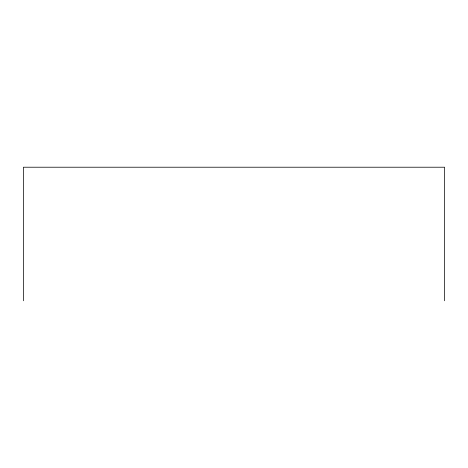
<?xml version="1.0" encoding="UTF-8"?>
<svg xmlns="http://www.w3.org/2000/svg" width="468" height="468" viewBox="0 0 468 468"><rect width="100%" height="100%" fill="white"/><g stroke="black" fill="none" stroke-linecap="round" stroke-linejoin="round"><path stroke-width="0.7" d="M444.6 300.784L444.6 167.216L23.4 167.216L23.4 300.784"/></g></svg>
